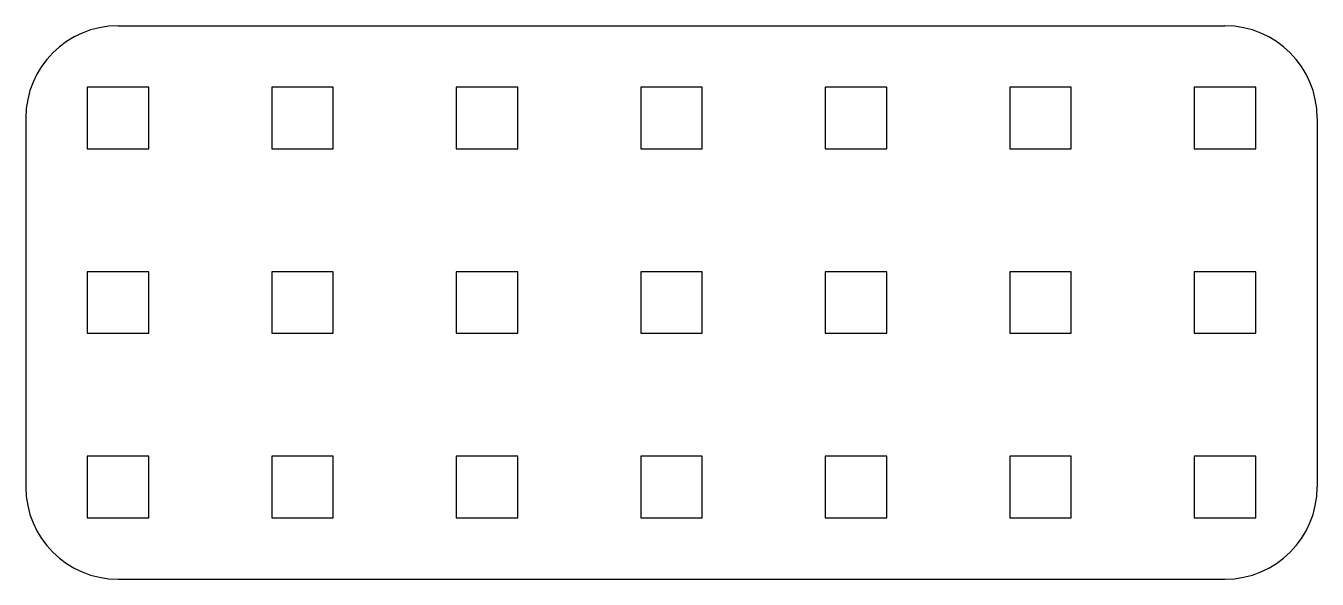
# Model space of a CAD drawing. Header units: millimetres. Extents: x 9.2 to 72.2, y 273.6 to 300.6.
import ezdxf

# ---------------------------------------------------------------- set-up
doc = ezdxf.new("R2010")
doc.units = ezdxf.units.MM
doc.layers.add('Default', color=7, linetype='Continuous')

# ---------------------------------------------------------------- blocks, each defined once
blk = doc.blocks.new('SE')
at = {"layer": 'Default', "color": 7, "linetype": 'Continuous'}
for p, q in [((12.164, 297.565), (12.164, 294.565)), ((15.164, 297.565), (12.164, 297.565)), ((15.164, 294.565), (15.164, 297.565)), ((12.164, 294.565), (15.164, 294.565))]:
    blk.add_line(p, q, dxfattribs=at)
blk = doc.blocks.new('SE1')
at = {"layer": 'Default', "color": 7, "linetype": 'Continuous'}
for p, q in [((21.164, 297.565), (21.164, 294.565)), ((24.164, 297.565), (21.164, 297.565)), ((24.164, 294.565), (24.164, 297.565)), ((21.164, 294.565), (24.164, 294.565))]:
    blk.add_line(p, q, dxfattribs=at)
blk = doc.blocks.new('SE2')
at = {"layer": 'Default', "color": 7, "linetype": 'Continuous'}
for p, q in [((30.164, 297.565), (30.164, 294.565)), ((33.164, 297.565), (30.164, 297.565)), ((33.164, 294.565), (33.164, 297.565)), ((30.164, 294.565), (33.164, 294.565))]:
    blk.add_line(p, q, dxfattribs=at)
blk = doc.blocks.new('SE3')
at = {"layer": 'Default', "color": 7, "linetype": 'Continuous'}
for p, q in [((57.164, 297.565), (57.164, 294.565)), ((60.164, 297.565), (57.164, 297.565)), ((60.164, 294.565), (60.164, 297.565)), ((57.164, 294.565), (60.164, 294.565))]:
    blk.add_line(p, q, dxfattribs=at)
blk = doc.blocks.new('SE4')
at = {"layer": 'Default', "color": 7, "linetype": 'Continuous'}
for p, q in [((66.164, 297.565), (66.164, 294.565)), ((69.164, 297.565), (66.164, 297.565)), ((69.164, 294.565), (69.164, 297.565)), ((66.164, 294.565), (69.164, 294.565))]:
    blk.add_line(p, q, dxfattribs=at)
blk = doc.blocks.new('SE5')
at = {"layer": 'Default', "color": 7, "linetype": 'Continuous'}
for p, q in [((12.164, 279.565), (12.164, 276.565)), ((15.164, 279.565), (12.164, 279.565)), ((15.164, 276.565), (15.164, 279.565)), ((12.164, 276.565), (15.164, 276.565))]:
    blk.add_line(p, q, dxfattribs=at)
blk = doc.blocks.new('SE6')
at = {"layer": 'Default', "color": 7, "linetype": 'Continuous'}
for p, q in [((21.164, 279.565), (21.164, 276.565)), ((24.164, 279.565), (21.164, 279.565)), ((24.164, 276.565), (24.164, 279.565)), ((21.164, 276.565), (24.164, 276.565))]:
    blk.add_line(p, q, dxfattribs=at)
blk = doc.blocks.new('SE7')
at = {"layer": 'Default', "color": 7, "linetype": 'Continuous'}
for p, q in [((30.164, 279.565), (30.164, 276.565)), ((33.164, 279.565), (30.164, 279.565)), ((33.164, 276.565), (33.164, 279.565)), ((30.164, 276.565), (33.164, 276.565))]:
    blk.add_line(p, q, dxfattribs=at)
blk = doc.blocks.new('SE8')
at = {"layer": 'Default', "color": 7, "linetype": 'Continuous'}
for p, q in [((57.164, 279.565), (57.164, 276.565)), ((60.164, 279.565), (57.164, 279.565)), ((60.164, 276.565), (60.164, 279.565)), ((57.164, 276.565), (60.164, 276.565))]:
    blk.add_line(p, q, dxfattribs=at)
blk = doc.blocks.new('SE9')
at = {"layer": 'Default', "color": 7, "linetype": 'Continuous'}
for p, q in [((66.164, 279.565), (66.164, 276.565)), ((69.164, 279.565), (66.164, 279.565)), ((69.164, 276.565), (69.164, 279.565)), ((66.164, 276.565), (69.164, 276.565))]:
    blk.add_line(p, q, dxfattribs=at)
blk = doc.blocks.new('SE10')
at = {"layer": 'Default', "color": 7, "linetype": 'Continuous'}
for p, q in [((12.164, 288.565), (12.164, 285.565)), ((15.164, 288.565), (12.164, 288.565)), ((15.164, 285.565), (15.164, 288.565)), ((12.164, 285.565), (15.164, 285.565))]:
    blk.add_line(p, q, dxfattribs=at)
blk = doc.blocks.new('SE11')
at = {"layer": 'Default', "color": 7, "linetype": 'Continuous'}
for p, q in [((21.164, 288.565), (21.164, 285.565)), ((24.164, 288.565), (21.164, 288.565)), ((24.164, 285.565), (24.164, 288.565)), ((21.164, 285.565), (24.164, 285.565))]:
    blk.add_line(p, q, dxfattribs=at)
blk = doc.blocks.new('SE12')
at = {"layer": 'Default', "color": 7, "linetype": 'Continuous'}
for p, q in [((30.164, 288.565), (30.164, 285.565)), ((33.164, 288.565), (30.164, 288.565)), ((33.164, 285.565), (33.164, 288.565)), ((30.164, 285.565), (33.164, 285.565))]:
    blk.add_line(p, q, dxfattribs=at)
blk = doc.blocks.new('SE13')
at = {"layer": 'Default', "color": 7, "linetype": 'Continuous'}
for p, q in [((57.164, 288.565), (57.164, 285.565)), ((60.164, 288.565), (57.164, 288.565)), ((60.164, 285.565), (60.164, 288.565)), ((57.164, 285.565), (60.164, 285.565))]:
    blk.add_line(p, q, dxfattribs=at)
blk = doc.blocks.new('SE14')
at = {"layer": 'Default', "color": 7, "linetype": 'Continuous'}
for p, q in [((66.164, 288.565), (66.164, 285.565)), ((69.164, 288.565), (66.164, 288.565)), ((69.164, 285.565), (69.164, 288.565)), ((66.164, 285.565), (69.164, 285.565))]:
    blk.add_line(p, q, dxfattribs=at)
blk = doc.blocks.new('SE15')
at = {"layer": 'Default', "color": 7, "linetype": 'Continuous'}
for p, q in [((39.164, 297.565), (39.164, 294.565)), ((42.164, 297.565), (39.164, 297.565)), ((42.164, 294.565), (42.164, 297.565)), ((39.164, 294.565), (42.164, 294.565))]:
    blk.add_line(p, q, dxfattribs=at)
blk = doc.blocks.new('SE16')
at = {"layer": 'Default', "color": 7, "linetype": 'Continuous'}
for p, q in [((48.164, 297.565), (48.164, 294.565)), ((51.164, 297.565), (48.164, 297.565)), ((51.164, 294.565), (51.164, 297.565)), ((48.164, 294.565), (51.164, 294.565))]:
    blk.add_line(p, q, dxfattribs=at)
blk = doc.blocks.new('SE17')
at = {"layer": 'Default', "color": 7, "linetype": 'Continuous'}
for p, q in [((39.164, 279.565), (39.164, 276.565)), ((42.164, 279.565), (39.164, 279.565)), ((42.164, 276.565), (42.164, 279.565)), ((39.164, 276.565), (42.164, 276.565))]:
    blk.add_line(p, q, dxfattribs=at)
blk = doc.blocks.new('SE18')
at = {"layer": 'Default', "color": 7, "linetype": 'Continuous'}
for p, q in [((48.164, 279.565), (48.164, 276.565)), ((51.164, 279.565), (48.164, 279.565)), ((51.164, 276.565), (51.164, 279.565)), ((48.164, 276.565), (51.164, 276.565))]:
    blk.add_line(p, q, dxfattribs=at)
blk = doc.blocks.new('SE19')
at = {"layer": 'Default', "color": 7, "linetype": 'Continuous'}
for p, q in [((39.164, 288.565), (39.164, 285.565)), ((42.164, 288.565), (39.164, 288.565)), ((42.164, 285.565), (42.164, 288.565)), ((39.164, 285.565), (42.164, 285.565))]:
    blk.add_line(p, q, dxfattribs=at)
blk = doc.blocks.new('SE20')
at = {"layer": 'Default', "color": 7, "linetype": 'Continuous'}
for p, q in [((48.164, 288.565), (48.164, 285.565)), ((51.164, 288.565), (48.164, 288.565)), ((51.164, 285.565), (51.164, 288.565)), ((48.164, 285.565), (51.164, 285.565))]:
    blk.add_line(p, q, dxfattribs=at)

msp = doc.modelspace()

# ---------------------------------------------------------------- linework, layer by layer
at = {"layer": 'Default', "color": 7, "linetype": 'Continuous'}
for p, q in [((13.664, 300.565), (67.664, 300.565)), ((9.164, 296.065), (9.164, 278.065)), ((72.164, 296.065), (72.164, 278.065)), ((13.664, 273.565), (67.664, 273.565))]:
    msp.add_line(p, q, dxfattribs=at)
for centre, start, end in [((13.664, 296.065), 90, 180), ((67.664, 296.065), 0, 90), ((13.664, 278.065), 180, 270), ((67.664, 278.065), 270, 0)]:
    msp.add_arc(centre, 4.5, start, end, dxfattribs=at)

# ---------------------------------------------------------------- block references
at = {"layer": 'Default'}
for name in ['SE', 'SE1', 'SE2', 'SE15', 'SE16', 'SE3', 'SE4', 'SE10', 'SE11', 'SE12', 'SE19', 'SE20', 'SE13', 'SE14', 'SE5', 'SE6', 'SE7', 'SE17', 'SE18', 'SE8', 'SE9']:
    msp.add_blockref(name, (0, 0), dxfattribs=at)

doc.saveas('drawing.dxf')
